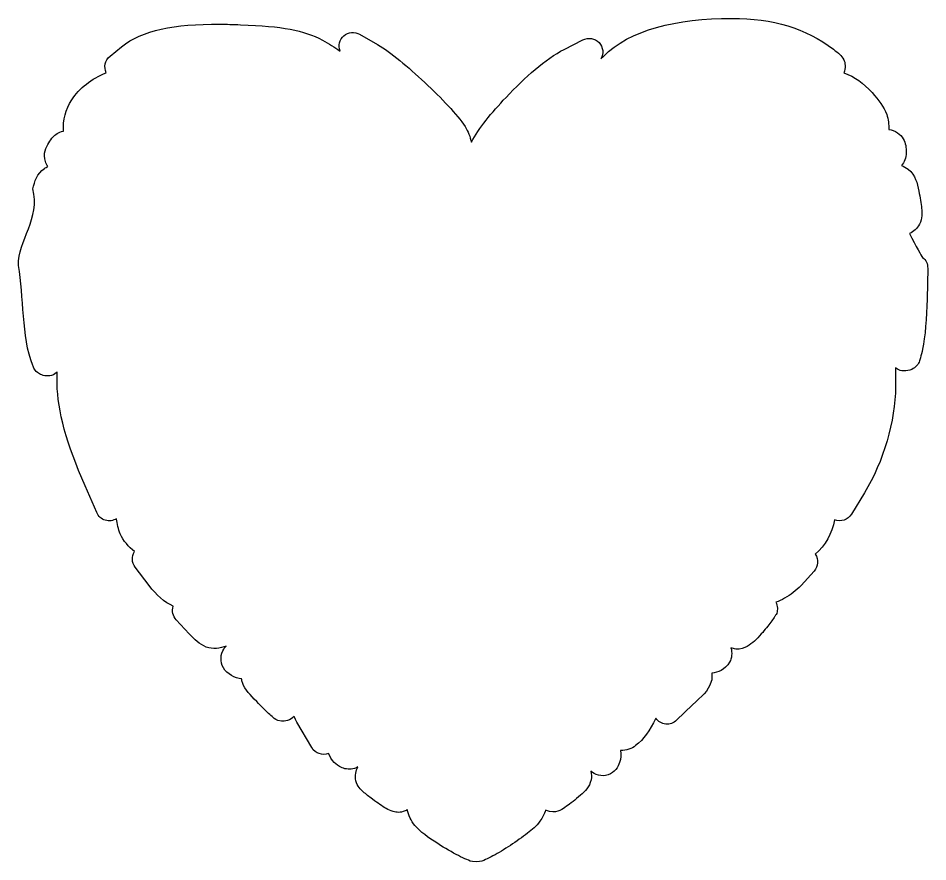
# Model space of a CAD drawing. Header units: centimetres. Extents: x -11.8 to 13.6, y -34.2 to 24.5.
# Drawn here: x -11.78 to 13.33, y -34.17 to -10.87 of the extents above; entities that cross this region are included whole.
import ezdxf

# ---------------------------------------------------------------- set-up
doc = ezdxf.new("R2010")
doc.units = ezdxf.units.CM
doc.header["$MEASUREMENT"] = 0
doc.layers.add('Layer 1', color=7, linetype='Continuous')

msp = doc.modelspace()

# ---------------------------------------------------------------- linework, layer by layer
at = {"layer": 'Layer 1', "color": 16}
msp.add_open_spline([(7.92236, -10.87938), (6.4082, -10.87491), (5.08578, -11.20444), (4.37776, -11.92862), (4.37776, -11.92862), (4.3536, -11.95334), (4.33365, -11.97525), (4.31079, -11.9989), (4.31079, -11.9989), (4.39374, -11.85397), (4.37194, -11.67194), (4.25705, -11.55076), (4.25705, -11.55076), (4.14216, -11.42959), (3.96135, -11.39793), (3.81222, -11.47304), (3.81222, -11.47304), (3.81222, -11.47304), (3.2938, -11.7368), (3.2938, -11.7368), (3.2938, -11.7368), (2.78515, -11.99579), (2.20659, -12.51075), (1.68976, -13.06219), (1.68976, -13.06219), (1.28831, -13.49054), (0.93698, -13.90147), (0.73313, -14.30243), (0.73313, -14.30243), (0.69991, -14.15312), (0.6468, -14.00591), (0.55784, -13.86752), (0.55784, -13.86752), (0.33786, -13.52527), (-0.08611, -13.08978), (-0.55258, -12.65292), (-0.55258, -12.65292), (-1.01906, -12.21605), (-1.49392, -11.81259), (-1.85483, -11.60534), (-1.85483, -11.60534), (-1.85483, -11.60534), (-2.35175, -11.31925), (-2.35175, -11.31925), (-2.35175, -11.31925), (-2.4903, -11.24015), (-2.66364, -11.25702), (-2.785, -11.3606), (-2.785, -11.3606), (-2.90636, -11.46416), (-2.94965, -11.63218), (-2.89332, -11.78145), (-2.89332, -11.78145), (-3.03993, -11.6734), (-3.20023, -11.57266), (-3.37535, -11.48131), (-3.37535, -11.48131), (-3.91531, -11.19965), (-4.47044, -11.10235), (-5.63837, -11.05467), (-5.63837, -11.05467), (-5.83851, -11.0465), (-6.02974, -11.04148), (-6.21136, -11.04061), (-6.21136, -11.04061), (-7.48344, -11.03455), (-8.34409, -11.1968), (-8.92416, -11.66652), (-8.92416, -11.66652), (-8.92416, -11.66652), (-9.24249, -11.92531), (-9.24249, -11.92531), (-9.24249, -11.92531), (-9.3784, -12.03601), (-9.42049, -12.22556), (-9.34419, -12.38337), (-9.34419, -12.38337), (-9.75253, -12.54291), (-10.08545, -12.80323), (-10.29917, -13.13247), (-10.29917, -13.13247), (-10.46501, -13.38796), (-10.54293, -13.69202), (-10.52985, -13.99816), (-10.52985, -13.99816), (-10.66937, -14.01774), (-10.76387, -14.09684), (-10.8118, -14.14864), (-10.8118, -14.14864), (-10.86647, -14.20772), (-10.89695, -14.25698), (-10.93251, -14.31235), (-10.93251, -14.31235), (-11.01027, -14.4334), (-11.09935, -14.61698), (-11.02512, -14.83408), (-11.02512, -14.83408), (-11.00713, -14.88669), (-10.98336, -14.93094), (-10.95566, -14.96968), (-10.95566, -14.96968), (-10.98883, -14.98599), (-11.02186, -15.00021), (-11.05488, -15.02342), (-11.05488, -15.02342), (-11.25849, -15.16648), (-11.32668, -15.38606), (-11.37073, -15.58401), (-11.37073, -15.58401), (-11.16375, -16.40086), (-11.777, -17.0173), (-11.77174, -17.70398), (-11.77174, -17.70398), (-11.61195, -18.56058), (-11.69005, -19.65797), (-11.37652, -20.46391), (-11.37652, -20.46391), (-11.35006, -20.52529), (-11.34098, -20.59901), (-11.19131, -20.69377), (-11.19131, -20.69377), (-11.11647, -20.74115), (-10.97264, -20.77457), (-10.85645, -20.73759), (-10.85645, -20.73759), (-10.78368, -20.71444), (-10.73732, -20.67919), (-10.701, -20.64333), (-10.701, -20.64333), (-10.701, -20.64333), (-10.70018, -20.96662), (-10.70018, -20.96662), (-10.70018, -20.96662), (-10.69852, -21.7159), (-10.433, -22.63547), (-9.93206, -23.78609), (-9.93206, -23.78609), (-9.93206, -23.78609), (-9.6096, -24.52692), (-9.6096, -24.52692), (-9.6096, -24.52692), (-9.56524, -24.62834), (-9.47906, -24.70563), (-9.37313, -24.73776), (-9.37313, -24.73776), (-9.2672, -24.76989), (-9.15216, -24.75363), (-9.05894, -24.69394), (-9.05894, -24.69394), (-9.04485, -24.84227), (-9.01604, -24.98206), (-8.95806, -25.11479), (-8.95806, -25.11479), (-8.87256, -25.31053), (-8.73058, -25.46881), (-8.56532, -25.60179), (-8.56532, -25.60179), (-8.65068, -25.73534), (-8.64375, -25.90794), (-8.54796, -26.03422), (-8.54796, -26.03422), (-8.54796, -26.03422), (-8.16018, -26.54271), (-8.16018, -26.54271), (-8.16018, -26.54271), (-7.96368, -26.80033), (-7.74256, -27.00349), (-7.49459, -27.1124), (-7.49459, -27.1124), (-7.53857, -27.24383), (-7.50716, -27.3888), (-7.41273, -27.49026), (-7.41273, -27.49026), (-7.41273, -27.49026), (-7.05885, -27.87142), (-7.05885, -27.87142), (-7.05885, -27.87142), (-6.90805, -28.03405), (-6.78, -28.16282), (-6.58343, -28.23936), (-6.58343, -28.23936), (-6.40747, -28.30786), (-6.19555, -28.27813), (-6.03938, -28.21125), (-6.03938, -28.21125), (-6.06212, -28.23594), (-6.08342, -28.26259), (-6.10304, -28.2931), (-6.10304, -28.2931), (-6.18468, -28.42001), (-6.21745, -28.64794), (-6.11379, -28.81565), (-6.11379, -28.81565), (-6.00718, -28.98815), (-5.79977, -29.09906), (-5.6086, -29.11496), (-5.6086, -29.11496), (-5.60397, -29.15301), (-5.59641, -29.1887), (-5.58545, -29.21914), (-5.58545, -29.21914), (-5.50508, -29.44234), (-5.37939, -29.55011), (-5.19188, -29.74583), (-5.19188, -29.74583), (-5.05645, -29.88718), (-4.95103, -29.99448), (-4.86363, -30.07573), (-4.86363, -30.07573), (-4.81994, -30.11635), (-4.78151, -30.14987), (-4.73796, -30.18239), (-4.73796, -30.18239), (-4.6944, -30.2149), (-4.67378, -30.26262), (-4.50645, -30.28492), (-4.50645, -30.28492), (-4.42404, -30.2959), (-4.25765, -30.26348), (-4.16166, -30.15676), (-4.16166, -30.15676), (-4.13442, -30.20838), (-4.11225, -30.26122), (-4.08229, -30.3122), (-4.08229, -30.3122), (-4.08229, -30.3122), (-3.6697, -31.01665), (-3.6697, -31.01665), (-3.6697, -31.01665), (-3.57551, -31.17635), (-3.37948, -31.24425), (-3.20668, -31.17706), (-3.20668, -31.17706), (-3.17348, -31.26934), (-3.12226, -31.35656), (-3.05455, -31.42428), (-3.05455, -31.42428), (-3.001, -31.47782), (-2.93598, -31.53301), (-2.83792, -31.57311), (-2.83792, -31.57311), (-2.73986, -31.6132), (-2.60325, -31.62241), (-2.49561, -31.58964), (-2.49561, -31.58964), (-2.45974, -31.57872), (-2.43237, -31.56412), (-2.40301, -31.54995), (-2.40301, -31.54995), (-2.45138, -31.64586), (-2.49086, -31.79112), (-2.45427, -31.92864), (-2.45427, -31.92864), (-2.41286, -32.08428), (-2.32565, -32.1676), (-2.25087, -32.23622), (-2.25087, -32.23622), (-2.1761, -32.30484), (-2.09628, -32.3652), (-1.99539, -32.44044), (-1.99539, -32.44044), (-1.84855, -32.54995), (-1.73177, -32.634), (-1.61587, -32.69924), (-1.61587, -32.69924), (-1.55793, -32.73185), (-1.50091, -32.76142), (-1.4224, -32.78275), (-1.4224, -32.78275), (-1.34389, -32.80408), (-1.22655, -32.82019), (-1.09828, -32.76373), (-1.09828, -32.76373), (-1.0771, -32.7544), (-1.05918, -32.7407), (-1.0404, -32.72818), (-1.0404, -32.72818), (-1.00545, -32.88485), (-0.93273, -33.04061), (-0.8246, -33.16722), (-0.8246, -33.16722), (-0.67123, -33.3468), (-0.47015, -33.49163), (-0.19291, -33.66745), (-0.19291, -33.66745), (0.00751, -33.79455), (0.20647, -33.90985), (0.37429, -33.99652), (0.37429, -33.99652), (0.4582, -34.03987), (0.53334, -34.07596), (0.60332, -34.10484), (0.60332, -34.10484), (0.67329, -34.13371), (0.69943, -34.1685), (0.8646, -34.1685), (0.8646, -34.1685), (1.00877, -34.16851), (1.05385, -34.13527), (1.12091, -34.10732), (1.12091, -34.10732), (1.18797, -34.07936), (1.25576, -34.0453), (1.32927, -34.00562), (1.32927, -34.00562), (1.47628, -33.92626), (1.64293, -33.8242), (1.80965, -33.71458), (1.80965, -33.71458), (1.97638, -33.60495), (2.14164, -33.48911), (2.28094, -33.38054), (2.28094, -33.38054), (2.42025, -33.27198), (2.52197, -33.20257), (2.62573, -33.05064), (2.62573, -33.05064), (2.69364, -32.9512), (2.74883, -32.84929), (2.782, -32.74141), (2.782, -32.74141), (2.81714, -32.75894), (2.85283, -32.77274), (2.88866, -32.77862), (2.88866, -32.77862), (3.14919, -32.82132), (3.24336, -32.71422), (3.35829, -32.6364), (3.35829, -32.6364), (3.47322, -32.55858), (3.5952, -32.45814), (3.74773, -32.32717), (3.74773, -32.32717), (3.8691, -32.22294), (3.99106, -32.11175), (4.03711, -31.90549), (4.03711, -31.90549), (4.05521, -31.82444), (4.04676, -31.74515), (4.02885, -31.66984), (4.02885, -31.66984), (4.13889, -31.75992), (4.32765, -31.82848), (4.50592, -31.76741), (4.50592, -31.76741), (4.68864, -31.70483), (4.78485, -31.55156), (4.8259, -31.42263), (4.8259, -31.42263), (4.85991, -31.3158), (4.86269, -31.20927), (4.85319, -31.09934), (4.85319, -31.09934), (5.0095, -31.10151), (5.16105, -31.04191), (5.26825, -30.96126), (5.26825, -30.96126), (5.49412, -30.79133), (5.64575, -30.54619), (5.82553, -30.20306), (5.82553, -30.20306), (5.88859, -30.29392), (5.98835, -30.35316), (6.09838, -30.36429), (6.09838, -30.36429), (6.20842, -30.37542), (6.31772, -30.33733), (6.39769, -30.26094), (6.39769, -30.26094), (6.39769, -30.26094), (6.84087, -29.83678), (6.84087, -29.83678), (6.84087, -29.83678), (7.09648, -29.59189), (7.26258, -29.4687), (7.35515, -29.19103), (7.35515, -29.19103), (7.37638, -29.12737), (7.37906, -29.04406), (7.36756, -28.96034), (7.36756, -28.96034), (7.54298, -28.93787), (7.72224, -28.87942), (7.86282, -28.65194), (7.86282, -28.65194), (7.92198, -28.55624), (7.93567, -28.39455), (7.89755, -28.25589), (7.89755, -28.25589), (7.94194, -28.2757), (7.98709, -28.29191), (8.0315, -28.29558), (8.0315, -28.29558), (8.16853, -28.30692), (8.26573, -28.26473), (8.34321, -28.22282), (8.34321, -28.22282), (8.49817, -28.139), (8.60851, -28.02565), (8.73678, -27.87638), (8.73678, -27.87638), (8.83834, -27.75818), (8.93001, -27.64523), (9.00053, -27.55144), (9.00053, -27.55144), (9.03579, -27.50454), (9.06521, -27.46327), (9.09148, -27.42245), (9.09148, -27.42245), (9.10462, -27.40205), (9.1169, -27.3827), (9.13117, -27.35466), (9.13117, -27.35466), (9.14544, -27.32661), (9.17995, -27.32334), (9.17995, -27.16283), (9.17995, -27.16283), (9.17995, -27.10497), (9.15991, -27.05217), (9.13448, -27.00326), (9.13448, -27.00326), (9.22016, -26.97411), (9.30016, -26.93454), (9.38087, -26.88998), (9.38087, -26.88998), (9.5445, -26.79964), (9.70038, -26.68195), (9.83314, -26.53693), (9.83314, -26.53693), (9.83314, -26.53693), (10.19281, -26.14419), (10.19281, -26.14419), (10.19281, -26.14419), (10.31123, -26.014), (10.32425, -25.81935), (10.22423, -25.67455), (10.22423, -25.67455), (10.49705, -25.43301), (10.69326, -25.10826), (10.75918, -24.7237), (10.75918, -24.7237), (10.93084, -24.79302), (11.12745, -24.72795), (11.22386, -24.56992), (11.22386, -24.56992), (11.22386, -24.56992), (11.58518, -23.97791), (11.58518, -23.97791), (11.58518, -23.97791), (12.10357, -23.12831), (12.44193, -21.98812), (12.44177, -21.05013), (12.44177, -21.05013), (12.44177, -21.05013), (12.44177, -20.52675), (12.44177, -20.52675), (12.44177, -20.52675), (12.47171, -20.55205), (12.51119, -20.57775), (12.5691, -20.59869), (12.5691, -20.59869), (12.69516, -20.64425), (12.88707, -20.59203), (12.96515, -20.52593), (12.96515, -20.52593), (13.12131, -20.39372), (13.10463, -20.32765), (13.1272, -20.25555), (13.1272, -20.25555), (13.14978, -20.18346), (13.16797, -20.10585), (13.18922, -20.00916), (13.18922, -20.00916), (13.25907, -19.69125), (13.30315, -19.12702), (13.31324, -18.63498), (13.31324, -18.63498), (13.31324, -18.63498), (13.3306, -17.78005), (13.3306, -17.78005), (13.3306, -17.78005), (13.33289, -17.66293), (13.28046, -17.55171), (13.18922, -17.47826), (13.18922, -17.47826), (13.15645, -17.45188), (13.00924, -17.1681), (12.83038, -16.82093), (12.83038, -16.82093), (12.93722, -16.76817), (13.04682, -16.68006), (13.10323, -16.56462), (13.10323, -16.56462), (13.18252, -16.40232), (13.17475, -16.26252), (13.16193, -16.12392), (13.16193, -16.12392), (13.14912, -15.98533), (13.12106, -15.83521), (13.08338, -15.64684), (13.08338, -15.64684), (13.03951, -15.42748), (12.99528, -15.21345), (12.794, -15.0474), (12.794, -15.0474), (12.73353, -14.99751), (12.67132, -14.96616), (12.60796, -14.94156), (12.60796, -14.94156), (12.68058, -14.85181), (12.7386, -14.73645), (12.7386, -14.5819), (12.7386, -14.5819), (12.7386, -14.45427), (12.72384, -14.33336), (12.65426, -14.20569), (12.65426, -14.20569), (12.58836, -14.08477), (12.42566, -13.96117), (12.25491, -13.94855), (12.25491, -13.94855), (12.26042, -13.80886), (12.24708, -13.66777), (12.19786, -13.53183), (12.19786, -13.53183), (12.11887, -13.31368), (11.98114, -13.13801), (11.79519, -12.9299), (11.79519, -12.9299), (11.55989, -12.66655), (11.31808, -12.49453), (11.01467, -12.38586), (11.01467, -12.38586), (11.07251, -12.25727), (11.05058, -12.09635), (11.01467, -12.02536), (11.01467, -12.02536), (10.97521, -11.94734), (10.94067, -11.91606), (10.91049, -11.88645), (10.91049, -11.88645), (10.85014, -11.82724), (10.79517, -11.78781), (10.72528, -11.73432), (10.72528, -11.73432), (9.95832, -11.14719), (9.06711, -10.88276), (7.92236, -10.87938)], degree=3, knots=[0, 0, 0, 0, 0.00724638, 0.00724638, 0.00724638, 0.00724638, 0.01449275, 0.01449275, 0.01449275, 0.01449275, 0.02173913, 0.02173913, 0.02173913, 0.02173913, 0.02898551, 0.02898551, 0.02898551, 0.02898551, 0.03623188, 0.03623188, 0.03623188, 0.03623188, 0.04347826, 0.04347826, 0.04347826, 0.04347826, 0.05072464, 0.05072464, 0.05072464, 0.05072464, 0.05797101, 0.05797101, 0.05797101, 0.05797101, 0.06521739, 0.06521739, 0.06521739, 0.06521739, 0.07246377, 0.07246377, 0.07246377, 0.07246377, 0.07971014, 0.07971014, 0.07971014, 0.07971014, 0.08695652, 0.08695652, 0.08695652, 0.08695652, 0.0942029, 0.0942029, 0.0942029, 0.0942029, 0.10144928, 0.10144928, 0.10144928, 0.10144928, 0.10869565, 0.10869565, 0.10869565, 0.10869565, 0.11594203, 0.11594203, 0.11594203, 0.11594203, 0.12318841, 0.12318841, 0.12318841, 0.12318841, 0.13043478, 0.13043478, 0.13043478, 0.13043478, 0.13768116, 0.13768116, 0.13768116, 0.13768116, 0.14492754, 0.14492754, 0.14492754, 0.14492754, 0.15217391, 0.15217391, 0.15217391, 0.15217391, 0.15942029, 0.15942029, 0.15942029, 0.15942029, 0.16666667, 0.16666667, 0.16666667, 0.16666667, 0.17391304, 0.17391304, 0.17391304, 0.17391304, 0.18115942, 0.18115942, 0.18115942, 0.18115942, 0.1884058, 0.1884058, 0.1884058, 0.1884058, 0.19565217, 0.19565217, 0.19565217, 0.19565217, 0.20289855, 0.20289855, 0.20289855, 0.20289855, 0.21014493, 0.21014493, 0.21014493, 0.21014493, 0.2173913, 0.2173913, 0.2173913, 0.2173913, 0.22463768, 0.22463768, 0.22463768, 0.22463768, 0.23188406, 0.23188406, 0.23188406, 0.23188406, 0.23913043, 0.23913043, 0.23913043, 0.23913043, 0.24637681, 0.24637681, 0.24637681, 0.24637681, 0.25362319, 0.25362319, 0.25362319, 0.25362319, 0.26086957, 0.26086957, 0.26086957, 0.26086957, 0.26811594, 0.26811594, 0.26811594, 0.26811594, 0.27536232, 0.27536232, 0.27536232, 0.27536232, 0.2826087, 0.2826087, 0.2826087, 0.2826087, 0.28985507, 0.28985507, 0.28985507, 0.28985507, 0.29710145, 0.29710145, 0.29710145, 0.29710145, 0.30434783, 0.30434783, 0.30434783, 0.30434783, 0.3115942, 0.3115942, 0.3115942, 0.3115942, 0.31884058, 0.31884058, 0.31884058, 0.31884058, 0.32608696, 0.32608696, 0.32608696, 0.32608696, 0.33333333, 0.33333333, 0.33333333, 0.33333333, 0.34057971, 0.34057971, 0.34057971, 0.34057971, 0.34782609, 0.34782609, 0.34782609, 0.34782609, 0.35507246, 0.35507246, 0.35507246, 0.35507246, 0.36231884, 0.36231884, 0.36231884, 0.36231884, 0.36956522, 0.36956522, 0.36956522, 0.36956522, 0.37681159, 0.37681159, 0.37681159, 0.37681159, 0.38405797, 0.38405797, 0.38405797, 0.38405797, 0.39130435, 0.39130435, 0.39130435, 0.39130435, 0.39855072, 0.39855072, 0.39855072, 0.39855072, 0.4057971, 0.4057971, 0.4057971, 0.4057971, 0.41304348, 0.41304348, 0.41304348, 0.41304348, 0.42028986, 0.42028986, 0.42028986, 0.42028986, 0.42753623, 0.42753623, 0.42753623, 0.42753623, 0.43478261, 0.43478261, 0.43478261, 0.43478261, 0.44202899, 0.44202899, 0.44202899, 0.44202899, 0.44927536, 0.44927536, 0.44927536, 0.44927536, 0.45652174, 0.45652174, 0.45652174, 0.45652174, 0.46376812, 0.46376812, 0.46376812, 0.46376812, 0.47101449, 0.47101449, 0.47101449, 0.47101449, 0.47826087, 0.47826087, 0.47826087, 0.47826087, 0.48550725, 0.48550725, 0.48550725, 0.48550725, 0.49275362, 0.49275362, 0.49275362, 0.49275362, 0.5, 0.5, 0.5, 0.5, 0.50724638, 0.50724638, 0.50724638, 0.50724638, 0.51449275, 0.51449275, 0.51449275, 0.51449275, 0.52173913, 0.52173913, 0.52173913, 0.52173913, 0.52898551, 0.52898551, 0.52898551, 0.52898551, 0.53623188, 0.53623188, 0.53623188, 0.53623188, 0.54347826, 0.54347826, 0.54347826, 0.54347826, 0.55072464, 0.55072464, 0.55072464, 0.55072464, 0.55797101, 0.55797101, 0.55797101, 0.55797101, 0.56521739, 0.56521739, 0.56521739, 0.56521739, 0.57246377, 0.57246377, 0.57246377, 0.57246377, 0.57971014, 0.57971014, 0.57971014, 0.57971014, 0.58695652, 0.58695652, 0.58695652, 0.58695652, 0.5942029, 0.5942029, 0.5942029, 0.5942029, 0.60144928, 0.60144928, 0.60144928, 0.60144928, 0.60869565, 0.60869565, 0.60869565, 0.60869565, 0.61594203, 0.61594203, 0.61594203, 0.61594203, 0.62318841, 0.62318841, 0.62318841, 0.62318841, 0.63043478, 0.63043478, 0.63043478, 0.63043478, 0.63768116, 0.63768116, 0.63768116, 0.63768116, 0.64492754, 0.64492754, 0.64492754, 0.64492754, 0.65217391, 0.65217391, 0.65217391, 0.65217391, 0.65942029, 0.65942029, 0.65942029, 0.65942029, 0.66666667, 0.66666667, 0.66666667, 0.66666667, 0.67391304, 0.67391304, 0.67391304, 0.67391304, 0.68115942, 0.68115942, 0.68115942, 0.68115942, 0.6884058, 0.6884058, 0.6884058, 0.6884058, 0.69565217, 0.69565217, 0.69565217, 0.69565217, 0.70289855, 0.70289855, 0.70289855, 0.70289855, 0.71014493, 0.71014493, 0.71014493, 0.71014493, 0.7173913, 0.7173913, 0.7173913, 0.7173913, 0.72463768, 0.72463768, 0.72463768, 0.72463768, 0.73188406, 0.73188406, 0.73188406, 0.73188406, 0.73913043, 0.73913043, 0.73913043, 0.73913043, 0.74637681, 0.74637681, 0.74637681, 0.74637681, 0.75362319, 0.75362319, 0.75362319, 0.75362319, 0.76086957, 0.76086957, 0.76086957, 0.76086957, 0.76811594, 0.76811594, 0.76811594, 0.76811594, 0.77536232, 0.77536232, 0.77536232, 0.77536232, 0.7826087, 0.7826087, 0.7826087, 0.7826087, 0.78985507, 0.78985507, 0.78985507, 0.78985507, 0.79710145, 0.79710145, 0.79710145, 0.79710145, 0.80434783, 0.80434783, 0.80434783, 0.80434783, 0.8115942, 0.8115942, 0.8115942, 0.8115942, 0.81884058, 0.81884058, 0.81884058, 0.81884058, 0.82608696, 0.82608696, 0.82608696, 0.82608696, 0.83333333, 0.83333333, 0.83333333, 0.83333333, 0.84057971, 0.84057971, 0.84057971, 0.84057971, 0.84782609, 0.84782609, 0.84782609, 0.84782609, 0.85507246, 0.85507246, 0.85507246, 0.85507246, 0.86231884, 0.86231884, 0.86231884, 0.86231884, 0.86956522, 0.86956522, 0.86956522, 0.86956522, 0.87681159, 0.87681159, 0.87681159, 0.87681159, 0.88405797, 0.88405797, 0.88405797, 0.88405797, 0.89130435, 0.89130435, 0.89130435, 0.89130435, 0.89855072, 0.89855072, 0.89855072, 0.89855072, 0.9057971, 0.9057971, 0.9057971, 0.9057971, 0.91304348, 0.91304348, 0.91304348, 0.91304348, 0.92028986, 0.92028986, 0.92028986, 0.92028986, 0.92753623, 0.92753623, 0.92753623, 0.92753623, 0.93478261, 0.93478261, 0.93478261, 0.93478261, 0.94202899, 0.94202899, 0.94202899, 0.94202899, 0.94927536, 0.94927536, 0.94927536, 0.94927536, 0.95652174, 0.95652174, 0.95652174, 0.95652174, 0.96376812, 0.96376812, 0.96376812, 0.96376812, 0.97101449, 0.97101449, 0.97101449, 0.97101449, 0.97826087, 0.97826087, 0.97826087, 0.97826087, 0.98550725, 0.98550725, 0.98550725, 0.98550725, 1, 1, 1, 1], dxfattribs=at)

doc.saveas('drawing.dxf')
